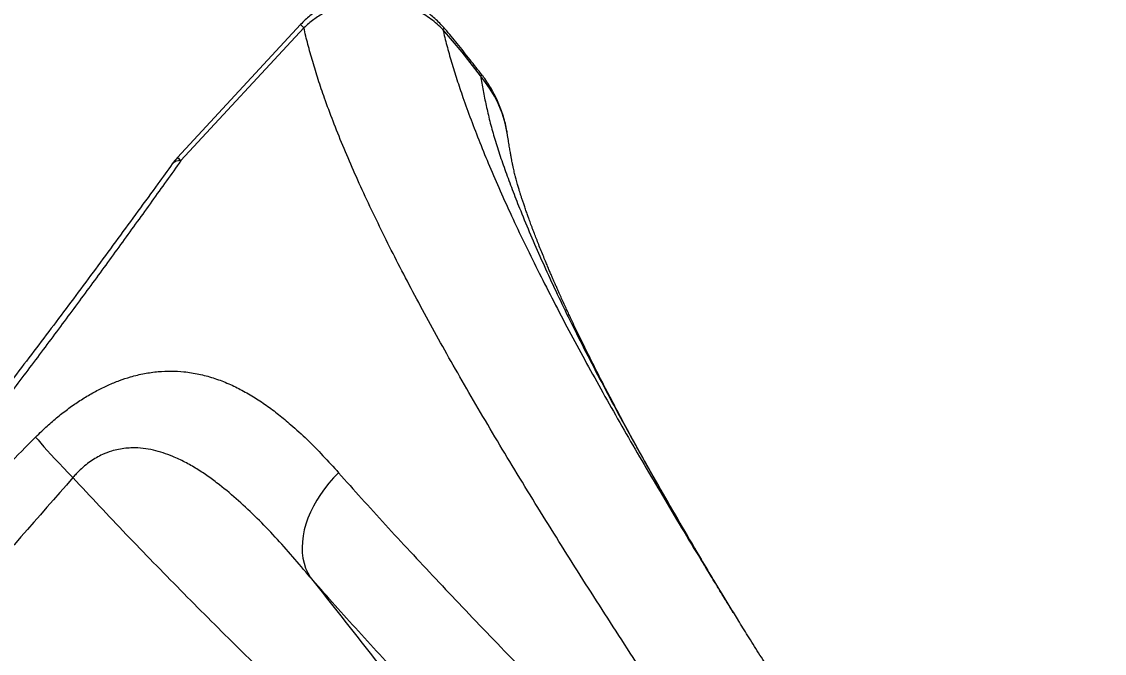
# Model space of a CAD drawing. Header units: millimetres. Extents: x -6523 to 7556, y -5559 to 6101.
# Drawn here: x -2072 to -1297, y 3815 to 4267 of the extents above; entities that cross this region are included whole.
import ezdxf

# ---------------------------------------------------------------- set-up
doc = ezdxf.new("R2010")
doc.units = ezdxf.units.MM
for name, color, linetype in [('DIKOM_ОБЪЕКТ', 7, 'Continuous'), ('DIKOM_РАЗМЕР_ЗОНА', 7, 'Continuous'), ('DIKOM_РАЗМЕР_ОБЪЕКТА', 7, 'Continuous')]:
    doc.layers.add(name, color=color, linetype=linetype)
doc.styles.add('style1', font='arial.ttf', dxfattribs={"width": 0.8})
doc.dimstyles.new('1-50', dxfattribs={"dimtxt": 300, "dimasz": 200, "dimexe": 100, "dimexo": 0, "dimgap": 100, "dimtad": 1, "dimtxsty": 'style1', "dimcen": 200, "dimclrd": 7, "dimclre": 7, "dimclrt": 7, "dimadec": 1, "dimazin": 2, "dimtfac": 1, "dimtmove": 0, "dimatfit": 2, "dimfxl": 0, "dimlwd": 25, "dimlwe": 18, "dimarcsym": 0})

# ---------------------------------------------------------------- blocks, each defined once
blk = doc.blocks.new('*D10')
at = {"layer": 'Defpoints', "color": 0, "transparency": 16777216}
for p in [(-1823.23, 4314.24), (3842.01, -3170.82), (6537.88, -3170.82)]:
    blk.add_point(p, dxfattribs=at)
at = {"layer": 'DIKOM_РАЗМЕР_ОБЪЕКТА', "color": 7, "lineweight": 18, "transparency": 16777216}
for p, q in [((-1823.23, 4314.24), (6637.88, 4314.24)), ((3842.01, -3170.82), (6637.88, -3170.82))]:
    blk.add_line(p, q, dxfattribs=at)
at = {"layer": 'DIKOM_РАЗМЕР_ОБЪЕКТА', "color": 7, "lineweight": 25, "transparency": 16777216}
blk.add_line((6537.88, 3914.24), (6537.88, -2770.82), dxfattribs=at)
at = {"layer": 'DIKOM_РАЗМЕР_ОБЪЕКТА', "color": 7, "transparency": 16777216}
for points in [[(6471.22, 3914.24), (6604.55, 3914.24), (6537.88, 4314.24)], [(6471.22, -2770.82), (6604.55, -2770.82), (6537.88, -3170.82)]]:
    blk.add_solid(points, dxfattribs=at)
at = {"layer": 'DIKOM_РАЗМЕР_ОБЪЕКТА', "color": 7, "transparency": 16777216, "insert": (6304.71, 207.11), "char_height": 300, "attachment_point": 5, "rotation": 90, "style": 'style1'}
blk.add_mtext('7500', dxfattribs=at)
blk = doc.blocks.new('*D13')
at = {"layer": 'Defpoints', "color": 0, "transparency": 16777216}
for p in [(-2358.18, 6101.03), (4341.71, -4605.15), (7455.88, -4605.15)]:
    blk.add_point(p, dxfattribs=at)
at = {"layer": 'DIKOM_РАЗМЕР_ЗОНА', "color": 7, "lineweight": 18, "transparency": 16777216}
for p, q in [((-2358.18, 6101.03), (7555.88, 6101.03)), ((4341.71, -4605.15), (7555.88, -4605.15))]:
    blk.add_line(p, q, dxfattribs=at)
at = {"layer": 'DIKOM_РАЗМЕР_ЗОНА', "color": 7, "lineweight": 25, "transparency": 16777216}
blk.add_line((7455.88, 5701.03), (7455.88, -4205.15), dxfattribs=at)
at = {"layer": 'DIKOM_РАЗМЕР_ЗОНА', "color": 7, "transparency": 16777216}
for points in [[(7389.22, 5701.03), (7522.55, 5701.03), (7455.88, 6101.03)], [(7389.22, -4205.15), (7522.55, -4205.15), (7455.88, -4605.15)]]:
    blk.add_solid(points, dxfattribs=at)
at = {"layer": 'DIKOM_РАЗМЕР_ЗОНА', "color": 7, "transparency": 16777216, "insert": (7222.71, 375.61), "char_height": 300, "attachment_point": 5, "rotation": 90, "style": 'style1'}
blk.add_mtext('10700', dxfattribs=at)

msp = doc.modelspace()

# ---------------------------------------------------------------- linework, layer by layer
at = {"layer": 'DIKOM_ОБЪЕКТ', "color": 7, "linetype": 'Continuous', "lineweight": 15}
for p, q in [((-1872.502, 4264.909), (-1960.582, 4169.81)), ((-1870.11, 4262.631), (-1958.19, 4167.533)), ((-1724.23, 4186.105), (-1724.354, 4187.158))]:
    msp.add_line(p, q, dxfattribs=at)
at = {"layer": 'DIKOM_ОБЪЕКТ', "color": 7, "linetype": 'Continuous', "lineweight": 15, "flags": 128}
for points in [[(-1743.59, 4228.302), (-1743.59, 4228.302), (-1756.781, 4245.094), (-1770.511, 4261.477)], [(-1724.354, 4187.158), (-1724.361, 4187.211), (-1725.867, 4194.339), (-1728.096, 4201.542), (-1730.974, 4208.541), (-1733.584, 4213.711), (-1736.537, 4218.705), (-1739.888, 4223.577), (-1743.575, 4228.215), (-1743.575, 4228.215), (-1743.575, 4228.215)], [(-1958.19, 4167.533), (-1960.016, 4167.407), (-1961.589, 4167.059), (-1962.896, 4166.491), (-1963.928, 4165.708), (-1964.396, 4165.16)], [(-2062.309, 3969.65), (-2060.56, 3967.551), (-2058.573, 3965.235), (-2056.358, 3962.713), (-2053.927, 3960.001), (-2051.295, 3957.113), (-2048.476, 3954.065), (-2045.485, 3950.875), (-2042.338, 3947.559), (-2039.054, 3944.136), (-2035.651, 3940.624)], [(-1845.216, 3944.045), (-1848.814, 3940.392), (-1852.203, 3936.583), (-1855.363, 3932.64), (-1858.278, 3928.583), (-1860.933, 3924.435), (-1863.312, 3920.216), (-1865.404, 3915.952), (-1867.196, 3911.664), (-1868.679, 3907.376), (-1869.845, 3903.11), (-1870.688, 3898.891), (-1871.203, 3894.74), (-1871.388, 3890.68), (-1871.241, 3886.733), (-1870.763, 3882.92), (-1869.957, 3879.263), (-1868.827, 3875.78), (-1867.379, 3872.49), (-1865.622, 3869.412)]]:
    msp.add_lwpolyline(points, dxfattribs=at)
at = {"layer": 'DIKOM_ОБЪЕКТ', "color": 7, "linetype": 'Continuous', "lineweight": 15}
for centre, radius, start, end in [((-1823.231, 4314.242), 69.724, 225.03566, 227.750145), ((-1768.751, 4259.707), 2.496, 101.404093, 134.842727), ((-1923.898, 4135.835), 50, 137.194352, 144.083722), ((-1910.754, 4219.733), 70.534, 225.055011, 227.73821)]:
    msp.add_arc(centre, radius, start, end, dxfattribs=at)
for points, knots in [([(-1769.267, 4262.138), (-1770.119, 4263.116), (-1772.028, 4265.305), (-1775.281, 4268.448), (-1778.959, 4271.603), (-1782.862, 4274.507), (-1786.947, 4277.136), (-1791.16, 4279.452), (-1795.483, 4281.458), (-1799.915, 4283.164), (-1804.48, 4284.571), (-1809.14, 4285.661), (-1813.813, 4286.414), (-1818.472, 4286.839), (-1823.116, 4286.946), (-1827.784, 4286.738), (-1832.457, 4286.206), (-1837.051, 4285.355), (-1841.527, 4284.203), (-1845.879, 4282.763), (-1850.147, 4281.028), (-1854.322, 4278.989), (-1858.336, 4276.678), (-1862.155, 4274.116), (-1865.785, 4271.328), (-1869.218, 4268.262), (-1871.461, 4266.105), (-1872.49, 4264.92), (-1872.503, 4264.905)], [0, 0, 0, 0, 0.0333239, 0.0745941, 0.11609, 0.1577575, 0.1994772, 0.2408166, 0.2811626, 0.3218378, 0.3627519, 0.4037915, 0.4446952, 0.4842673, 0.5239154, 0.5639383, 0.6042322, 0.644649, 0.6838801, 0.7228999, 0.7623391, 0.8021558, 0.842199, 0.8812409, 0.9202406, 0.9596669, 0.9995025, 1, 1, 1, 1]), ([(-1770.511, 4261.477), (-1771.87, 4262.788), (-1774.587, 4265.412), (-1779.125, 4268.953), (-1783.986, 4272.168), (-1789.193, 4275.003), (-1794.659, 4277.403), (-1800.406, 4279.369), (-1806.383, 4280.853), (-1812.361, 4281.8), (-1818.22, 4282.234), (-1823.97, 4282.209), (-1829.758, 4281.718), (-1835.353, 4280.786), (-1840.668, 4279.472), (-1845.727, 4277.822), (-1850.685, 4275.788), (-1856.59, 4272.819), (-1863.288, 4268.637), (-1867.823, 4264.644), (-1870.11, 4262.631)], [0, 0, 0, 0, 0.0525468, 0.1050935, 0.1591508, 0.2132075, 0.2677805, 0.3223538, 0.3786635, 0.4349739, 0.4862118, 0.5374494, 0.5901391, 0.6428286, 0.6903169, 0.7378058, 0.7864463, 0.8350858, 0.9168237, 1, 1, 1, 1]), ([(-1613.431, 3780.187), (-1619.017, 3788.655), (-1630.193, 3805.6), (-1646.486, 3830.674), (-1662.418, 3855.463), (-1677.932, 3879.902), (-1693.171, 3904.196), (-1708.102, 3928.312), (-1722.683, 3952.232), (-1736.746, 3975.703), (-1750.256, 3998.691), (-1763.063, 4020.967), (-1775.165, 4042.531), (-1786.572, 4063.393), (-1797.379, 4083.737), (-1807.561, 4103.537), (-1817.189, 4122.959), (-1826.228, 4141.971), (-1834.644, 4160.546), (-1842.331, 4178.491), (-1849.267, 4195.785), (-1855.079, 4211.47), (-1859.904, 4225.664), (-1863.875, 4238.482), (-1867.341, 4250.865), (-1869.187, 4258.709), (-1870.11, 4262.631)], [0, 0, 0, 0, 0.04213579, 0.08430703, 0.12649003, 0.16866123, 0.21079737, 0.25416531, 0.29757141, 0.3409905, 0.38439671, 0.42776457, 0.46992496, 0.51212036, 0.55432762, 0.59652321, 0.63868352, 0.68206932, 0.72549316, 0.76892985, 0.81235369, 0.85573957, 0.89174667, 0.92775362, 0.96387692, 1, 1, 1, 1]), ([(-1770.511, 4261.477), (-1769.614, 4257.697), (-1767.82, 4250.138), (-1764.418, 4238.141), (-1760.534, 4225.698), (-1755.885, 4211.952), (-1750.452, 4196.922), (-1744.113, 4180.505), (-1737.176, 4163.572), (-1729.632, 4146.113), (-1721.383, 4127.935), (-1712.422, 4109.032), (-1702.78, 4089.435), (-1692.548, 4069.32), (-1681.751, 4048.718), (-1670.526, 4027.864), (-1658.903, 4006.785), (-1646.918, 3985.509), (-1634.472, 3963.83), (-1621.594, 3941.773), (-1608.181, 3919.144), (-1594.226, 3895.918), (-1580.719, 3873.679), (-1571.737, 3859.122), (-1567.727, 3852.623)], [0, 0, 0, 0, 0.0388541, 0.077709, 0.1167096, 0.1557116, 0.2026322, 0.2495891, 0.2965512, 0.3434947, 0.3904041, 0.4386003, 0.4868381, 0.5350895, 0.5833267, 0.6315223, 0.6782092, 0.7249348, 0.7716731, 0.8183983, 0.8650848, 0.9131289, 0.9612149, 1, 1, 1, 1]), ([(-1742.443, 4228.753), (-1745.277, 4232.43), (-1751.124, 4240.017), (-1759.958, 4250.985), (-1766.066, 4258.437), (-1769.148, 4261.982), (-1769.275, 4262.128)], [0, 0, 0, 0, 0.3252031, 0.6709717, 0.9864464, 1, 1, 1, 1]), ([(-1743.565, 4228.269), (-1743.57, 4228.286), (-1743.576, 4228.302), (-1743.59, 4228.302), (-1743.59, 4228.302)], [0, 0, 0, 0, 0.9985605, 1, 1, 1, 1]), ([(-1743.575, 4228.215), (-1743.576, 4228.234), (-1743.578, 4228.259), (-1743.567, 4228.267), (-1743.565, 4228.269)], [0, 0, 0, 0, 0.7785895, 1, 1, 1, 1]), ([(-1743.575, 4228.215), (-1742.958, 4224.726), (-1741.725, 4217.753), (-1739.558, 4207.022), (-1736.988, 4195.956), (-1733.878, 4184.441), (-1730.054, 4172.341), (-1725.63, 4159.753), (-1720.851, 4146.862), (-1715.244, 4132.521), (-1708.705, 4116.644), (-1701.105, 4099.13), (-1692.935, 4081.158), (-1684.2, 4062.736), (-1674.567, 4043.156), (-1663.995, 4022.382), (-1652.444, 4000.381), (-1640.322, 3977.933), (-1627.659, 3955.069), (-1614.487, 3931.82), (-1600.817, 3908.172), (-1588.526, 3887.193), (-1580.614, 3873.962), (-1577.573, 3868.876)], [0, 0, 0, 0, 0.0406689, 0.0812739, 0.1217975, 0.1622482, 0.2026667, 0.2430825, 0.2834727, 0.3238241, 0.3744812, 0.4250451, 0.4755012, 0.5258399, 0.5760762, 0.6320471, 0.6879181, 0.7436721, 0.7992908, 0.8547664, 0.9101422, 0.9654612, 1, 1, 1, 1]), ([(-1743.565, 4228.269), (-1743.105, 4228.529), (-1742.478, 4228.884), (-1742.415, 4228.807), (-1742.398, 4228.787)], [0, 0, 0, 0, 0.73201075, 1, 1, 1, 1]), ([(-1724.49, 4187.823), (-1724.536, 4188.14), (-1724.841, 4190.221), (-1725.704, 4194.025), (-1727.104, 4199.237), (-1728.829, 4204.331), (-1730.819, 4209.228), (-1733.043, 4213.916), (-1735.509, 4218.471), (-1738.264, 4222.951), (-1740.526, 4226.316), (-1741.913, 4228.151), (-1742.225, 4228.563)], [0, 0, 0, 0, 0.0214058, 0.1406599, 0.2604595, 0.3822589, 0.499985, 0.6137613, 0.7290723, 0.846161, 0.9654623, 1, 1, 1, 1]), ([(-1576.39, 3866.852), (-1576.71, 3867.381), (-1577.335, 3868.414), (-1578.725, 3870.685), (-1580.703, 3874.003), (-1583.104, 3878.053), (-1585.781, 3882.577), (-1588.81, 3887.715), (-1592.192, 3893.473), (-1595.904, 3899.821), (-1600.727, 3908.107), (-1606.337, 3917.814), (-1612.44, 3928.47), (-1617.02, 3936.54), (-1620.255, 3942.279), (-1622.254, 3945.839), (-1624.014, 3948.987), (-1625.497, 3951.644), (-1626.716, 3953.836), (-1627.817, 3955.821), (-1629.169, 3958.262), (-1631.002, 3961.584), (-1633.389, 3965.928), (-1636.109, 3970.909), (-1640.85, 3979.65), (-1646.88, 3990.922), (-1654.232, 4004.947), (-1660.934, 4018.005), (-1667.321, 4030.739), (-1673.172, 4042.681), (-1677.372, 4051.474), (-1680.221, 4057.548), (-1681.889, 4061.134), (-1683.646, 4064.949), (-1685.403, 4068.806), (-1687.06, 4072.485), (-1688.518, 4075.754), (-1689.721, 4078.478), (-1690.745, 4080.813), (-1691.716, 4083.042), (-1692.781, 4085.508), (-1693.963, 4088.268), (-1695.246, 4091.292), (-1696.709, 4094.779), (-1698.338, 4098.717), (-1700.099, 4103.045), (-1701.82, 4107.35), (-1703.429, 4111.447), (-1704.737, 4114.837), (-1705.791, 4117.607), (-1706.616, 4119.801), (-1707.371, 4121.828), (-1708.084, 4123.763), (-1708.819, 4125.776), (-1709.713, 4128.255), (-1710.748, 4131.166), (-1711.834, 4134.279), (-1712.822, 4137.168), (-1713.693, 4139.758), (-1714.463, 4142.094), (-1715.144, 4144.209), (-1715.713, 4146.018), (-1716.192, 4147.582), (-1716.626, 4149.031), (-1717.096, 4150.655), (-1717.591, 4152.426), (-1718.047, 4154.13), (-1718.415, 4155.554), (-1718.761, 4156.929), (-1719.136, 4158.472), (-1719.565, 4160.308), (-1719.912, 4161.861), (-1720.168, 4163.043), (-1720.33, 4163.807), (-1720.48, 4164.526), (-1720.639, 4165.297), (-1720.877, 4166.47), (-1721.219, 4168.216), (-1721.675, 4170.637), (-1722.206, 4173.602), (-1722.798, 4177.098), (-1723.44, 4181.114), (-1723.962, 4184.523), (-1724.267, 4186.595), (-1724.349, 4187.158)], [0, 0, 0, 0, 0.0059564, 0.0116127, 0.0201052, 0.0295809, 0.0403314, 0.0523568, 0.0663215, 0.0816834, 0.0981605, 0.1264129, 0.1526454, 0.1768618, 0.1866237, 0.1957733, 0.2037289, 0.2104647, 0.2159809, 0.2204547, 0.2256745, 0.2348251, 0.2462589, 0.2596534, 0.2740499, 0.3154745, 0.3499876, 0.3885575, 0.4241005, 0.4581389, 0.492085, 0.5020949, 0.5128517, 0.5246401, 0.5369909, 0.5484464, 0.5588865, 0.5677008, 0.5742123, 0.5811159, 0.5890251, 0.5979384, 0.6078387, 0.6185101, 0.6322385, 0.6469697, 0.6620439, 0.6760824, 0.6892213, 0.6974376, 0.7052953, 0.7125384, 0.7191391, 0.7261595, 0.7343971, 0.7462797, 0.7583086, 0.7693193, 0.7793146, 0.7885139, 0.797318, 0.8057475, 0.8122444, 0.8187504, 0.8265322, 0.8360638, 0.845361, 0.8526826, 0.8581861, 0.8666126, 0.8763207, 0.886405, 0.8906556, 0.8945681, 0.8981434, 0.9016233, 0.9061389, 0.9145817, 0.9254041, 0.9386036, 0.9541763, 0.9721174, 0.9924193, 1, 1, 1, 1]), ([(-1958.19, 4167.533), (-1965.125, 4157.84), (-1978.995, 4138.453), (-2000.098, 4109.25), (-2021.472, 4079.955), (-2043.159, 4050.586), (-2065.173, 4021.176), (-2087.529, 3991.756), (-2110.246, 3962.357), (-2133.336, 3933.008), (-2156.774, 3903.776), (-2180.566, 3874.694), (-2204.721, 3845.789), (-2229.236, 3817.083), (-2254.099, 3788.606), (-2279.628, 3760.021), (-2305.833, 3731.364), (-2332.712, 3702.66), (-2359.911, 3674.291), (-2388.704, 3644.951), (-2419.128, 3614.716), (-2451.189, 3583.652), (-2483.521, 3553.063), (-2516.062, 3522.96), (-2548.97, 3493.159), (-2582.205, 3463.658), (-2615.716, 3434.428), (-2649.238, 3405.634), (-2682.717, 3377.223), (-2704.938, 3358.596), (-2716.046, 3349.285)], [0, 0, 0, 0, 0.0329727, 0.0659485, 0.098921, 0.1320201, 0.1651228, 0.1982215, 0.2314413, 0.26467, 0.2978981, 0.3311171, 0.3643418, 0.3975767, 0.4308114, 0.4640357, 0.4985456, 0.533067, 0.5675885, 0.6020984, 0.6415013, 0.6809275, 0.720363, 0.7597924, 0.7991976, 0.8393434, 0.8795084, 0.9196818, 0.9598508, 1, 1, 1, 1]), ([(-1964.389, 4165.155), (-1967.797, 4160.453), (-1975.954, 4149.203), (-1988.923, 4131.412), (-2003.264, 4111.827), (-2017.506, 4092.507), (-2031.68, 4073.42), (-2045.787, 4054.57), (-2059.956, 4035.789), (-2074.177, 4017.1), (-2088.442, 3998.524), (-2102.739, 3980.081), (-2117.06, 3961.79), (-2131.397, 3943.668), (-2145.74, 3925.732), (-2160.083, 3907.996), (-2174.417, 3890.476), (-2188.736, 3873.183), (-2203.041, 3856.122), (-2217.406, 3839.204), (-2231.879, 3822.366), (-2246.497, 3805.573), (-2261.217, 3788.876), (-2276.024, 3772.292), (-2290.92, 3755.822), (-2305.908, 3739.462), (-2320.974, 3723.229), (-2336.132, 3707.11), (-2351.4, 3691.08), (-2366.81, 3675.106), (-2382.357, 3659.189), (-2398.019, 3643.353), (-2413.769, 3627.623), (-2429.583, 3612.022), (-2445.5, 3596.511), (-2461.547, 3581.057), (-2477.762, 3565.622), (-2494.124, 3550.22), (-2510.635, 3534.846), (-2527.293, 3519.493), (-2544.1, 3504.157), (-2561.056, 3488.834), (-2578.16, 3473.516), (-2595.412, 3458.2), (-2612.811, 3442.879), (-2630.355, 3427.548), (-2648.045, 3412.203), (-2665.88, 3396.833), (-2683.856, 3381.439), (-2699.947, 3367.722), (-2710.026, 3359.177), (-2714.082, 3355.737)], [0, 0, 0, 0, 0.0162221, 0.0388144, 0.0611992, 0.0834905, 0.1050899, 0.1266262, 0.1480825, 0.1694409, 0.1906852, 0.2117998, 0.2327709, 0.2535855, 0.2742317, 0.2946991, 0.3149781, 0.3350605, 0.3549393, 0.3746349, 0.3944582, 0.414306, 0.4341128, 0.4538847, 0.4736279, 0.4933487, 0.5130557, 0.5326925, 0.552364, 0.572121, 0.5919389, 0.6117925, 0.6316559, 0.6514962, 0.6712946, 0.6912625, 0.7113334, 0.7315154, 0.7518164, 0.7722441, 0.7928058, 0.8135094, 0.8343623, 0.8553717, 0.8765445, 0.897888, 0.9194087, 0.9411132, 0.9630182, 0.9851151, 1, 1, 1, 1]), ([(-2062.309, 3969.65), (-2060.845, 3971.101), (-2056.935, 3974.975), (-2050.328, 3980.927), (-2042.504, 3987.323), (-2034.542, 3993.162), (-2026.479, 3998.415), (-2018.368, 4003.01), (-2010.253, 4006.955), (-2002.234, 4010.224), (-1993.557, 4013.083), (-1984.298, 4015.281), (-1974.544, 4016.63), (-1965.098, 4017.019), (-1955.332, 4016.487), (-1945.299, 4014.895), (-1935.043, 4012.148), (-1925.153, 4008.453), (-1915.554, 4003.898), (-1906.201, 3998.564), (-1897.066, 3992.512), (-1888.155, 3985.829), (-1878.385, 3977.708), (-1867.791, 3967.954), (-1856.398, 3956.458), (-1848.943, 3948.182), (-1845.216, 3944.045)], [0, 0, 0, 0, 0.0177812, 0.0474956, 0.0773513, 0.1072128, 0.1369368, 0.1671889, 0.1975534, 0.2279418, 0.258226, 0.2977442, 0.3373969, 0.3770959, 0.4166776, 0.4645031, 0.5124274, 0.5603895, 0.6082664, 0.6566821, 0.7051414, 0.7536146, 0.802049, 0.8680179, 0.9340195, 1, 1, 1, 1]), ([(-2528.521, 3466.223), (-2515.882, 3480.827), (-2490.603, 3510.034), (-2452.442, 3553.677), (-2414.055, 3597.16), (-2375.688, 3640.108), (-2337.325, 3682.486), (-2298.927, 3724.272), (-2260.171, 3765.75), (-2221.08, 3806.971), (-2181.711, 3847.95), (-2142.091, 3888.718), (-2102.294, 3929.291), (-2075.638, 3956.197), (-2062.309, 3969.65)], [0, 0, 0, 0, 0.0844947, 0.168989, 0.2535141, 0.3380385, 0.4206301, 0.5032205, 0.5858942, 0.6685687, 0.7514088, 0.8342494, 0.9171244, 1, 1, 1, 1]), ([(-1865.622, 3869.412), (-1869.751, 3874.305), (-1878.017, 3884.1), (-1890.626, 3898.157), (-1903.522, 3911.566), (-1916.798, 3924.116), (-1928.531, 3933.968), (-1938.559, 3941.463), (-1946.758, 3946.925), (-1955.236, 3951.79), (-1963.292, 3955.588), (-1970.862, 3958.423), (-1977.902, 3960.39), (-1985.193, 3961.643), (-1991.843, 3961.998), (-1997.746, 3961.668), (-2002.828, 3960.909), (-2008.388, 3959.512), (-2013.737, 3957.494), (-2018.789, 3954.907), (-2023.097, 3952.197), (-2026.943, 3949.29), (-2030.307, 3946.312), (-2033.127, 3943.51), (-2034.845, 3941.546), (-2035.651, 3940.624)], [0, 0, 0, 0, 0.088509, 0.177145, 0.2657551, 0.3542566, 0.4426529, 0.4923691, 0.5421469, 0.5918825, 0.6415406, 0.6786859, 0.715941, 0.7531176, 0.7901551, 0.8141171, 0.8381145, 0.8620489, 0.8918515, 0.9125173, 0.9332435, 0.9538988, 0.9698857, 0.9858733, 1, 1, 1, 1]), ([(-1845.216, 3944.045), (-1839.791, 3937.948), (-1828.936, 3925.75), (-1811.782, 3906.921), (-1794.034, 3887.717), (-1775.672, 3868.122), (-1756.54, 3847.941), (-1736.638, 3827.154), (-1715.989, 3805.753), (-1694.843, 3783.974), (-1673.288, 3761.873), (-1658.592, 3746.859), (-1651.248, 3739.356)], [0, 0, 0, 0, 0.09831236, 0.19671693, 0.29515281, 0.39355811, 0.49187084, 0.59342914, 0.69508849, 0.79678202, 0.89844138, 1, 1, 1, 1]), ([(-2035.651, 3940.624), (-2060.434, 3912.297), (-2097.608, 3869.805), (-2147.43, 3813.35), (-2184.893, 3771.331), (-2222.514, 3729.692), (-2260.34, 3688.467), (-2298.538, 3647.567), (-2337.437, 3606.561), (-2376.985, 3565.429), (-2430.508, 3510.343), (-2470.827, 3469.215), (-2497.707, 3441.796)], [0, 0, 0, 0, 0.1660951, 0.2491492, 0.3322027, 0.4144209, 0.496638, 0.5789131, 0.6611891, 0.7458855, 0.8305826, 1, 1, 1, 1]), ([(-1550.384, 3463.687), (-1553.744, 3467.096), (-1561.294, 3474.755), (-1576.389, 3490.039), (-1595.659, 3509.448), (-1618.246, 3531.999), (-1640.783, 3554.282), (-1663.307, 3576.318), (-1690.922, 3603.011), (-1723.746, 3634.25), (-1761.796, 3670.101), (-1800.548, 3706.503), (-1839.899, 3743.747), (-1879.705, 3781.97), (-1919.301, 3820.677), (-1958.565, 3859.965), (-1997.452, 3899.833), (-2022.919, 3927.028), (-2035.651, 3940.624)], [0, 0, 0, 0, 0.02046945, 0.04599374, 0.09248536, 0.1389898, 0.18551185, 0.23204011, 0.27855184, 0.35630848, 0.43406625, 0.51182344, 0.59317787, 0.67455147, 0.7559291, 0.83729947, 0.91865648, 1, 1, 1, 1]), ([(-1683.623, 3675.385), (-1690.306, 3682.265), (-1703.68, 3696.032), (-1723.308, 3716.318), (-1742.575, 3736.323), (-1761.4, 3755.994), (-1779.956, 3775.535), (-1798.183, 3794.926), (-1816.036, 3814.16), (-1833.264, 3833.003), (-1849.888, 3851.472), (-1860.379, 3863.434), (-1865.622, 3869.412)], [0, 0, 0, 0, 0.0983024, 0.1966979, 0.2951222, 0.393514, 0.4918138, 0.5933819, 0.6950528, 0.7967589, 0.8984311, 1, 1, 1, 1]), ([(-1865.622, 3869.412), (-1855.449, 3856.503), (-1835.102, 3830.684), (-1804.524, 3791.74), (-1772.159, 3750.305), (-1738.245, 3706.134), (-1702.751, 3659.261), (-1667.173, 3612.263), (-1631.268, 3565.37), (-1599.273, 3524.451), (-1573.009, 3491.942), (-1557.905, 3473.878), (-1550.728, 3465.518), (-1549.767, 3464.4)], [0, 0, 0, 0, 0.0972398, 0.1944839, 0.2917224, 0.406093, 0.520483, 0.6348839, 0.7492788, 0.863654, 0.9362248, 0.9914697, 1, 1, 1, 1]), ([(-1562.078, 3843.484), (-1562.353, 3843.927), (-1563.191, 3845.277), (-1564.637, 3847.614), (-1566.359, 3850.408), (-1568.006, 3853.089), (-1569.578, 3855.654), (-1571.192, 3858.298), (-1572.843, 3861.012), (-1574.396, 3863.575), (-1575.669, 3865.682), (-1576.601, 3867.228), (-1577.287, 3868.37), (-1577.539, 3868.788), (-1577.632, 3868.941), (-1577.612, 3868.901), (-1577.608, 3868.894)], [0, 0, 0, 0, 0.0466758, 0.1420697, 0.248531, 0.345141, 0.4309561, 0.5278264, 0.6353665, 0.7310464, 0.8138005, 0.873407, 0.9036167, 0.9408517, 0.9887737, 1, 1, 1, 1]), ([(-1567.727, 3852.623), (-1566.773, 3851.069), (-1563.88, 3846.36), (-1560.883, 3841.57), (-1558.876, 3838.36)], [0, 0, 0, 0, 0.3301403, 1, 1, 1, 1]), ([(-1534.463, 3799.58), (-1535.098, 3800.577), (-1538.411, 3805.784), (-1544.294, 3815.071), (-1551.836, 3827.037), (-1556.67, 3834.794), (-1558.96, 3838.469)], [0, 0, 0, 0, 0.076012, 0.3966233, 0.7140764, 1, 1, 1, 1])]:
    msp.add_open_spline(points, degree=3, knots=knots, dxfattribs=at)

# ---------------------------------------------------------------- dimensions: what is measured, and where the dimension line sits
at = {"layer": 'DIKOM_РАЗМЕР_ЗОНА'}
dim = msp.add_linear_dim(base=(7455.882, -4605.145), p1=(-2358.182, 6101.03), p2=(4341.706, -4605.145), angle=90, text='10700', dimstyle='1-50', override={"dimasz": 400, "dimgap": 80}, dxfattribs=at)
dim.commit()
dim.dimension.update_dxf_attribs({"geometry": '*D13', "text_midpoint": (7455.882, 375.606), "dimtype": 160})
at = {"layer": 'DIKOM_РАЗМЕР_ОБЪЕКТА'}
dim = msp.add_linear_dim(base=(6537.882, -3170.823), p1=(-1823.231, 4314.242), p2=(3842.008, -3170.823), angle=90, text='7500', dimstyle='1-50', override={"dimasz": 400, "dimgap": 80}, dxfattribs=at)
dim.commit()
dim.dimension.update_dxf_attribs({"geometry": '*D10', "text_midpoint": (6537.882, 207.106), "dimtype": 160})

doc.saveas('drawing.dxf')
